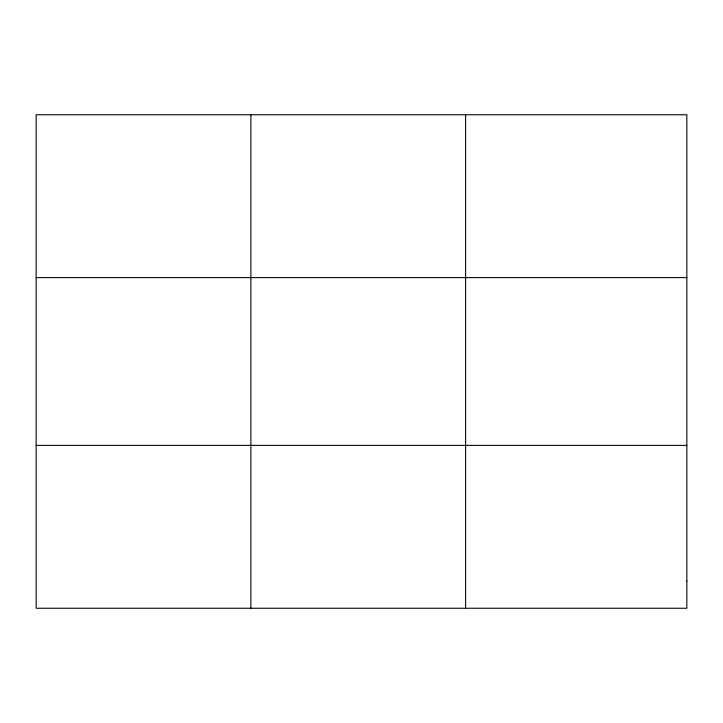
<?xml version="1.0" encoding="UTF-8"?>
<svg xmlns="http://www.w3.org/2000/svg" width="723" height="723" viewBox="0 0 723 723"><rect width="100%" height="100%" fill="white"/><g stroke="black" fill="none" stroke-linecap="round" stroke-linejoin="round"><path stroke-width="1.08" d="M250.881 608.251L250.881 114.749M465.612 608.251L465.612 114.749M36.15 277.605L686.85 277.605M36.15 445.395L686.85 445.395M686.85 581.111L686.85 608.251L36.15 608.251L36.15 114.749L686.85 114.749L686.85 581.111"/></g></svg>
